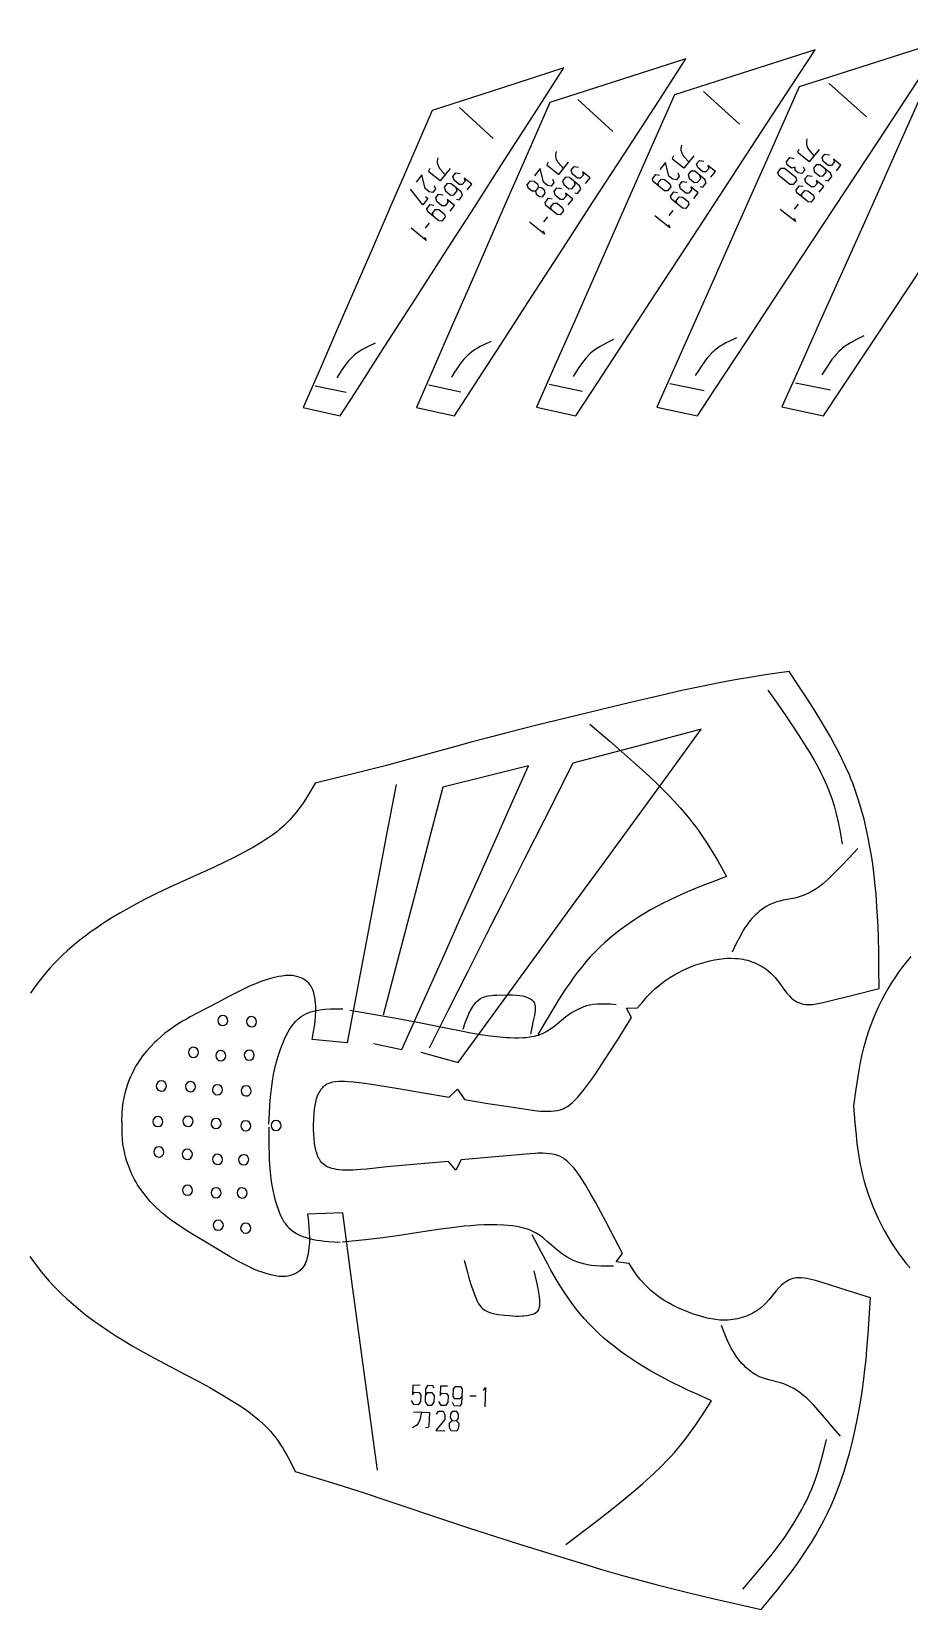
# Model space of a CAD drawing. Extents: x 923 to 2264, y 0 to 1234.
# Drawn here: x 1138.3 to 1353.7, y 220.6 to 607.9 of the extents above; entities that cross this region are included whole.
import ezdxf

# ---------------------------------------------------------------- set-up
doc = ezdxf.new("R2010")
doc.units = 0

msp = doc.modelspace()

# ---------------------------------------------------------------- linework, layer by layer
for points in [[(1362.226685, 605.699341), (1345.61377, 600.402283), (1326.627686, 594.34845), (1319.644165, 578.629456), (1314.988403, 568.150208), (1310.332886, 557.670898), (1305.677124, 547.191528), (1301.021484, 536.712158), (1296.365967, 526.232849), (1291.710327, 515.753662), (1301.651978, 513.591858), (1305.690308, 519.732361), (1313.766968, 532.013367), (1321.843506, 544.294312), (1329.920288, 556.575378), (1337.996826, 568.856262), (1346.073364, 581.137268), (1354.150024, 593.418274), (1362.226685, 605.699341)], [(1395.08606, 607.925476), (1377.963745, 602.493958), (1368.179321, 599.390076), (1358.395264, 596.286438), (1351.190918, 580.189209), (1346.388062, 569.457703), (1341.585327, 558.726257), (1336.782349, 547.99469), (1331.979492, 537.263123), (1327.176514, 526.531738), (1322.373779, 515.800293), (1332.617798, 513.591858), (1336.782471, 519.880798), (1345.111572, 532.458557), (1353.440552, 545.036377), (1361.769653, 557.614258), (1370.098755, 570.191956), (1378.427734, 582.769775), (1386.756836, 595.347595), (1395.08606, 607.925476)], [(1298.851807, 601.24707), (1283.257813, 596.218994), (1265.436279, 590.472534), (1258.894409, 575.510132), (1254.533203, 565.535095), (1250.171997, 555.560181), (1245.810791, 545.585144), (1241.449463, 535.610168), (1237.088379, 525.635193), (1232.727051, 515.660339), (1242.064209, 513.591858), (1245.850098, 519.435547), (1253.421753, 531.122925), (1260.993408, 542.810242), (1268.565186, 554.497681), (1276.136719, 566.184937), (1283.708374, 577.872314), (1291.280029, 589.559631), (1298.851807, 601.24707)], [(1330.539185, 603.473145), (1314.435913, 598.310547), (1296.031982, 592.410522), (1289.269287, 577.069763), (1284.760864, 566.84259), (1280.252441, 556.61554), (1275.744019, 546.388306), (1271.235596, 536.161194), (1266.727173, 525.934021), (1262.21875, 515.70697), (1271.858154, 513.591858), (1275.770264, 519.583984), (1283.594482, 531.568115), (1291.418579, 543.552246), (1299.242676, 555.536499), (1307.066772, 567.52063), (1314.890869, 579.5047), (1322.715088, 591.488953), (1330.539185, 603.473145)], [(1268.921997, 599.020935), (1253.837646, 594.127319), (1236.598389, 588.534546), (1230.277344, 573.950439), (1226.063354, 564.2276), (1221.849365, 554.504883), (1217.635254, 544.782043), (1213.421265, 535.059204), (1209.207275, 525.336426), (1204.993286, 515.613708), (1214.028076, 513.591858), (1217.687744, 519.287109), (1225.006958, 530.677673), (1232.32605, 542.068237), (1239.645264, 553.458801), (1246.964478, 564.849304), (1254.283691, 576.239807), (1261.602783, 587.63031), (1268.921997, 599.020935)], [(1312.029663, 585.200073), (1303.1521, 593.212463)], [(1343.125, 586.970215), (1333.97229, 595.173828)], [(1251.596558, 581.659851), (1243.269531, 589.290039)], [(1280.934082, 583.429932), (1272.331909, 591.251221)], [(1330.378052, 577.37793), (1329.064941, 578.885864), (1328.677979, 579.590942), (1328.482178, 580.254456), (1328.490967, 580.753235), (1328.616821, 581.606812)], [(1268.837646, 574.283142), (1267.524414, 575.791016), (1267.137573, 576.496216), (1266.941772, 577.159668), (1266.950317, 577.658447), (1267.076416, 578.512085)], [(1300.775269, 577.418335), (1298.331787, 574.386597), (1295.674927, 576.527954), (1295.546265, 576.856384), (1295.883301, 577.483765)], [(1299.60791, 575.830505), (1298.294678, 577.33844), (1297.907837, 578.043579), (1297.712036, 578.707031), (1297.720703, 579.205811), (1297.84668, 580.059387)], [(1331.54541, 578.965698), (1329.102173, 575.934021), (1326.444946, 578.075317), (1326.316406, 578.403748), (1326.653442, 579.031189)], [(1335.755859, 573.746094), (1336.867798, 575.125671), (1335.028442, 576.608215), (1335.230713, 575.883179), (1334.530762, 575.014587), (1333.779297, 575.058289), (1332.518921, 576.074036), (1332.248901, 576.994019), (1332.948975, 577.862671), (1334.055298, 577.701538)], [(1240.992676, 574.323547), (1238.549194, 571.29187), (1235.892212, 573.433167), (1235.76355, 573.761658), (1236.100586, 574.389038)], [(1239.825317, 572.735779), (1238.511963, 574.243713), (1238.125122, 574.948792), (1237.929321, 575.612305), (1237.937988, 576.111084), (1238.064087, 576.964661)], [(1245.203125, 569.103943), (1246.314941, 570.483521), (1244.475586, 571.966064), (1244.677979, 571.241028), (1243.977905, 570.372437), (1243.226318, 570.416138), (1241.966064, 571.431885), (1241.696045, 572.351868), (1242.396118, 573.22052), (1243.502441, 573.059387)], [(1266.13501, 571.696472), (1266.459839, 570.844666), (1265.759766, 569.976013), (1264.87207, 570.129517), (1263.884277, 570.92572), (1263.10376, 574.279907), (1261.703613, 572.542664)], [(1270.005005, 575.870911), (1267.561646, 572.839233), (1264.904541, 574.980591), (1264.776001, 575.309021), (1265.113037, 575.936462)], [(1274.215576, 570.651306), (1275.327393, 572.030945), (1273.488037, 573.513428), (1273.690308, 572.788391), (1272.990234, 571.9198), (1272.23877, 571.96344), (1270.978516, 572.979309), (1270.708496, 573.899231), (1271.408569, 574.767822), (1272.514893, 574.606689)], [(1296.905151, 573.243835), (1297.230103, 572.392029), (1296.530029, 571.523376), (1295.642334, 571.67688), (1294.654541, 572.473022), (1293.874023, 575.827271), (1292.473877, 574.090027)], [(1302.331787, 569.881775), (1303.014648, 569.752869), (1303.852051, 570.791809), (1303.5271, 571.643677), (1301.040405, 573.647766), (1300.070313, 573.699158), (1299.370239, 572.830444), (1299.640259, 571.910522), (1300.900635, 570.894714), (1301.720703, 570.936157), (1302.48938, 571.890015), (1302.300781, 572.631958)], [(1304.98584, 572.198669), (1306.097656, 573.578247), (1304.258301, 575.060791), (1304.460571, 574.335754), (1303.760498, 573.467163), (1303.009155, 573.510864), (1301.748779, 574.526611), (1301.47876, 575.446594), (1302.178833, 576.315247), (1303.285156, 576.154114)], [(1321.410156, 573.361877), (1322.247437, 574.400879), (1323.012573, 574.374207), (1325.771851, 572.150452), (1325.960449, 571.408447), (1325.123047, 570.369507), (1324.371704, 570.413208), (1321.612427, 572.636963), (1321.410156, 573.361877)], [(1327.59314, 574.689026), (1328.000244, 573.939453), (1327.300293, 573.070801), (1326.412476, 573.224304), (1325.663086, 573.828247), (1325.652466, 574.651611), (1324.742798, 574.429443), (1323.720947, 575.253052), (1323.518555, 575.978027), (1324.355957, 577.017029), (1325.393555, 576.770691)], [(1333.102051, 571.429138), (1333.78479, 571.300293), (1334.622192, 572.339233), (1334.297363, 573.191101), (1331.810547, 575.195129), (1330.840576, 575.246521), (1330.140381, 574.377869), (1330.4104, 573.457947), (1331.670898, 572.442139), (1332.490967, 572.483582), (1333.259644, 573.437439), (1333.070923, 574.179382)], [(1237.122437, 570.149109), (1237.44751, 569.297302), (1236.747437, 568.42865), (1235.859619, 568.582153), (1234.871826, 569.378296), (1234.091431, 572.732544), (1232.691162, 570.995239)], [(1242.549194, 566.787048), (1243.232056, 566.658142), (1244.069336, 567.697083), (1243.744385, 568.54895), (1241.257813, 570.552979), (1240.28772, 570.60437), (1239.587646, 569.735718), (1239.857666, 568.815796), (1241.11792, 567.799988), (1241.93811, 567.841431), (1242.706787, 568.795288), (1242.518066, 569.537231)], [(1261.914063, 568.76001), (1262.150513, 568.007568), (1262.899902, 567.403564), (1263.651367, 567.359863), (1264.35144, 568.228516), (1264.162842, 568.970581), (1263.413452, 569.574463), (1262.614136, 569.628601), (1261.914063, 568.76001), (1261.093994, 568.718567), (1260.208374, 569.432373), (1259.869751, 570.267151), (1260.707031, 571.306091), (1261.608521, 571.169617), (1262.494141, 570.455811), (1262.614136, 569.628601)], [(1269.998779, 565.419067), (1271.110596, 566.798645), (1269.271118, 568.281189), (1269.473511, 567.556152), (1268.773438, 566.6875), (1268.021973, 566.731201), (1266.761597, 567.747009), (1266.491577, 568.666992), (1267.19165, 569.535583), (1268.297974, 569.374451)], [(1271.561646, 568.334412), (1272.244385, 568.205505), (1273.081787, 569.244446), (1272.756958, 570.096313), (1270.270264, 572.100403), (1269.300171, 572.151733), (1268.600098, 571.283081), (1268.869995, 570.363098), (1270.130493, 569.347351), (1270.950562, 569.388794), (1271.719238, 570.34259), (1271.530518, 571.084656)], [(1292.239014, 569.963928), (1292.002563, 570.71637), (1292.77124, 571.670166), (1293.570435, 571.616028), (1294.932983, 570.517944), (1295.121704, 569.775879), (1294.352905, 568.822083), (1293.601563, 568.865784), (1290.842285, 571.089539), (1290.640015, 571.814453), (1291.477295, 572.853455), (1292.378662, 572.71698)], [(1300.768921, 566.96637), (1301.880859, 568.346069), (1300.041382, 569.828552), (1300.243774, 569.103516), (1299.543701, 568.234863), (1298.792236, 568.278564), (1297.53186, 569.294373), (1297.261841, 570.214294), (1297.962036, 571.082947), (1299.068237, 570.921814)], [(1327.453979, 567.2099), (1327.217529, 567.96228), (1327.986206, 568.916138), (1328.7854, 568.862), (1330.148071, 567.763855), (1330.33667, 567.021851), (1329.567993, 566.068054), (1328.816528, 566.111755), (1326.057373, 568.335449), (1325.85498, 569.060486), (1326.692261, 570.099426), (1327.59375, 569.962891)], [(1331.539185, 568.513794), (1332.650879, 569.893433), (1330.811523, 571.375916), (1331.013916, 570.65094), (1330.313843, 569.782288), (1329.5625, 569.825989), (1328.302002, 570.841797), (1328.031982, 571.761719), (1328.732178, 572.630371), (1329.838379, 572.469238)], [(1234.931641, 567.430786), (1235.544922, 566.936646), (1234.295776, 565.386719), (1231.282837, 569.247742)], [(1236.901123, 562.567749), (1236.664673, 563.320129), (1237.43335, 564.273987), (1238.232666, 564.219849), (1239.595093, 563.121704), (1239.783813, 562.3797), (1239.015137, 561.425903), (1238.263672, 561.469604), (1235.504517, 563.693298), (1235.302124, 564.418335), (1236.139526, 565.457275), (1237.040894, 565.32074)], [(1240.986328, 563.871643), (1242.098145, 565.251282), (1240.258667, 566.733765), (1240.46106, 566.008789), (1239.760986, 565.140137), (1239.009521, 565.183838), (1237.749146, 566.199646), (1237.479248, 567.119568), (1238.179321, 567.98822), (1239.285645, 567.827087)], [(1265.913574, 564.115112), (1265.677124, 564.867554), (1266.445801, 565.821289), (1267.244995, 565.767151), (1268.607666, 564.669067), (1268.796265, 563.927063), (1268.027588, 562.973206), (1267.276123, 563.016968), (1264.516968, 565.240662), (1264.314575, 565.965698), (1265.151978, 567.004639), (1266.053345, 566.868103)], [(1296.683838, 565.662476), (1296.447388, 566.414856), (1297.216064, 567.368713), (1298.015259, 567.314575), (1299.377808, 566.216431), (1299.566528, 565.474426), (1298.797729, 564.52063), (1298.046387, 564.564331), (1295.287109, 566.788025), (1295.084839, 567.513062), (1295.922119, 568.552002), (1296.823608, 568.415466)], [(1326.408081, 565.563599), (1325.4198, 564.337219)], [(1264.867676, 562.468811), (1263.879395, 561.242432)], [(1294.599243, 560.565979), (1294.937866, 559.731201), (1291.224854, 562.723633)], [(1295.637939, 564.016174), (1294.649658, 562.789856)], [(1325.369385, 562.113403), (1325.70813, 561.278564), (1321.994995, 564.270996)], [(1234.816528, 557.471252), (1235.155151, 556.636414), (1231.442139, 559.628845)], [(1235.855225, 560.921448), (1234.866943, 559.695068)], [(1263.828979, 559.018616), (1264.167603, 558.183838), (1260.45459, 561.176208)], [(1222.61499, 531.435791), (1220.755859, 530.5495), (1220.03064, 530.174072), (1219.323853, 529.777588), (1218.640869, 529.354309), (1217.987061, 528.898132), (1217.367554, 528.403137), (1217.031616, 528.101746), (1216.707764, 527.786743), (1216.092529, 527.119934), (1215.799438, 526.769958), (1215.238281, 526.042053), (1214.445557, 524.894165), (1213.198975, 522.897034)], [(1250.979736, 531.882935), (1249.124634, 530.992493), (1248.400391, 530.61615), (1247.69397, 530.219421), (1247.010376, 529.796692), (1246.354736, 529.342285), (1245.732178, 528.850281), (1245.377563, 528.536072), (1245.035645, 528.207397), (1244.386108, 527.510742), (1244.076904, 527.144775), (1243.484863, 526.383057), (1242.648926, 525.180908), (1242.115967, 524.351929), (1241.334717, 523.087769)], [(1281.102295, 532.330139), (1279.250854, 531.435791), (1278.527588, 531.058533), (1277.821289, 530.66156), (1277.137207, 530.239502), (1276.47998, 529.786682), (1275.854858, 529.297546), (1275.481201, 528.97052), (1275.121094, 528.628174), (1274.437622, 527.901672), (1274.112183, 527.519775), (1273.489136, 526.724243), (1272.610107, 525.467712), (1272.049683, 524.60083), (1271.228271, 523.278442)], [(1311.224609, 532.777344), (1309.376831, 531.879456), (1308.654297, 531.501343), (1307.948242, 531.104126), (1307.26355, 530.682617), (1306.60498, 530.231262), (1305.977173, 529.74469), (1305.584839, 529.404968), (1305.206665, 529.04895), (1304.488892, 528.292725), (1304.147217, 527.894897), (1303.493408, 527.065552), (1302.570923, 525.754578), (1301.983154, 524.849731), (1301.121582, 523.469116)], [(1342.519043, 533.224548), (1340.674316, 532.323242), (1339.952637, 531.944336), (1339.246826, 531.546936), (1338.561523, 531.125916), (1337.901733, 530.676025), (1337.271484, 530.191895), (1336.860229, 529.839417), (1336.463989, 529.469727), (1335.711792, 528.683899), (1335.354004, 528.27002), (1334.669312, 527.406921), (1334.340332, 526.959961), (1333.703735, 526.041565), (1333.088623, 525.098694), (1332.187012, 523.659851)], [(1215.515381, 519.30658), (1207.912109, 520.914673)], [(1243.604736, 519.454163), (1235.74707, 521.099121)], [(1273.452026, 519.601807), (1265.339844, 521.28363)], [(1303.299072, 519.749451), (1294.932495, 521.46814)], [(1334.318115, 519.897095), (1325.697144, 521.652649)], [(1283.304077, 308.029694), (1280.460327, 313.524017), (1279.223755, 315.866547), (1277.968506, 318.196289), (1276.650635, 320.578156), (1275.383545, 322.805603), (1274.184204, 324.867493), (1273.323853, 326.275085), (1272.720581, 327.192169), (1272.083984, 328.08252), (1271.406494, 328.93811), (1271.049805, 329.350372), (1270.295898, 330.138672), (1269.703613, 330.682739), (1269.101318, 331.164795), (1268.785645, 331.383942), (1268.459473, 331.584564), (1267.884155, 331.873474), (1267.4021, 332.062103), (1266.905151, 332.216003), (1266.138306, 332.389557), (1265.35498, 332.505188), (1264.565918, 332.574554), (1263.772339, 332.608795), (1262.588867, 332.605377), (1261.803589, 332.5737), (1260.629517, 332.494049), (1253.02356, 331.806854), (1243.712769, 331.040497), (1242.400635, 328.427216), (1240.576538, 330.59613), (1234.796387, 330.11496), (1230.173218, 329.708496), (1225.552124, 329.26535), (1220.459473, 328.731781), (1219.066406, 328.608307), (1218.136475, 328.54303), (1217.205566, 328.495789), (1216.273438, 328.470276), (1215.41687, 328.470337), (1214.560913, 328.502441), (1213.707642, 328.577026), (1213.141235, 328.655548), (1212.577637, 328.760895), (1212.017212, 328.896057), (1211.344849, 329.107178), (1210.827881, 329.322968), (1210.343506, 329.59024), (1209.915771, 329.907562), (1209.54541, 330.270081), (1209.217285, 330.678467), (1208.928711, 331.124756), (1208.798584, 331.359558), (1208.564331, 331.847565), (1208.274048, 332.610687), (1208.066895, 333.317413), (1207.896729, 334.071198), (1207.743408, 335.012177), (1207.619385, 336.153046), (1207.536499, 337.336212), (1207.496948, 338.523468), (1207.498535, 339.509186), (1207.547363, 340.885895), (1207.638428, 342.285095), (1207.757813, 343.519745), (1207.873779, 344.338074), (1208.030762, 345.145966), (1208.238892, 345.937836), (1208.508057, 346.708038), (1208.668823, 347.08316), (1208.848755, 347.450897), (1209.048828, 347.81012), (1209.383057, 348.319946), (1209.766235, 348.792145), (1209.977051, 349.008392), (1210.200806, 349.208466), (1210.561646, 349.473083), (1210.802734, 349.614471), (1211.054321, 349.738037), (1211.582642, 349.937286), (1212.273682, 350.111389), (1212.839355, 350.205261), (1213.694092, 350.286285), (1214.264038, 350.305939), (1215.118774, 350.293976), (1215.972778, 350.244629), (1217.290161, 350.126038), (1218.68042, 349.973389), (1220.067017, 349.7995), (1223.293091, 349.335236), (1228.306396, 348.53421), (1233.989868, 347.561951), (1240.803589, 346.348969), (1242.816895, 348.341034), (1244.529663, 345.780182), (1250.286865, 344.837219), (1255.905396, 343.969421), (1261.207764, 343.183594), (1262.375854, 343.041016), (1263.157104, 342.968384), (1264.334473, 342.906738), (1265.124023, 342.90506), (1265.772949, 342.931488), (1266.530884, 343.000183), (1267.281006, 343.118713), (1268.01416, 343.296509), (1268.721558, 343.543365), (1269.174194, 343.751038), (1269.502197, 343.930817), (1269.820313, 344.129181), (1270.428711, 344.571503), (1271.06189, 345.110901), (1271.714478, 345.7435), (1272.332764, 346.409576), (1273.070923, 347.273926), (1273.773438, 348.144653), (1274.791382, 349.477386), (1275.774048, 350.836639), (1276.729004, 352.215851), (1279.00061, 355.638672), (1282.03125, 360.359406), (1285.512573, 365.899078), (1284.265869, 368.21875), (1286.965088, 368.270966), (1288.253662, 369.817566), (1289.361816, 371.076324), (1290.290283, 372.046509), (1291.139771, 372.855865), (1292.026855, 373.629364), (1292.948975, 374.366333), (1293.903687, 375.065826), (1294.888916, 375.727264), (1295.901978, 376.349823), (1296.940552, 376.9328), (1298.002319, 377.475342), (1299.084717, 377.976685), (1300.185303, 378.436157), (1301.302002, 378.852997), (1302.432129, 379.226471), (1303.573242, 379.555603), (1304.723267, 379.840118), (1305.879517, 380.078613), (1307.036377, 380.26886), (1308.197021, 380.403717), (1308.972656, 380.458344), (1309.749756, 380.481567), (1310.918213, 380.451508), (1311.698853, 380.384338), (1312.258667, 380.31131), (1312.817749, 380.217377), (1313.374756, 380.102661), (1313.928223, 379.967102), (1314.476807, 379.810944), (1315.019165, 379.634186), (1315.553833, 379.437012), (1316.079468, 379.21936), (1316.594604, 378.981384), (1317.098145, 378.723236), (1317.588135, 378.444946), (1318.063843, 378.146759), (1318.523438, 377.82843), (1318.965698, 377.490417), (1319.623779, 376.917908), (1320.29187, 376.239319), (1320.712524, 375.761627), (1321.315796, 375.014954), (1321.896729, 374.241669), (1323.027588, 372.680725), (1323.607788, 371.928223), (1324.226074, 371.219299), (1324.668213, 370.782837), (1325.140625, 370.383789), (1325.389648, 370.200653), (1325.78418, 369.946747), (1326.063721, 369.791931), (1326.499023, 369.586761), (1326.949951, 369.415619), (1327.257324, 369.32132), (1327.725342, 369.21106), (1328.117432, 369.148621), (1328.589478, 369.107422), (1329.063599, 369.098419), (1329.539063, 369.117371), (1330.014648, 369.159637), (1330.727661, 369.257446), (1332.131226, 369.521942), (1334.18689, 369.995819), (1339.779785, 371.428497), (1346.249146, 373.032379), (1346.208374, 378.095581), (1346.155029, 381.891998), (1346.064331, 385.686554), (1345.975342, 388.215027), (1345.857788, 390.742249), (1345.720581, 393.060333), (1345.482666, 396.223511), (1345.288086, 398.329651), (1344.937134, 401.483307), (1344.660645, 403.58136), (1344.347778, 405.675262), (1343.996582, 407.764435), (1343.564331, 410.048035), (1343.080078, 412.322052), (1342.540405, 414.583313), (1341.94165, 416.828491), (1341.280884, 419.054443), (1340.554321, 421.257996), (1339.759155, 423.435852), (1339.334473, 424.514008), (1338.937622, 425.475922), (1338.101807, 427.381989), (1337.214355, 429.265564), (1336.28064, 431.128204), (1335.305786, 432.971069), (1334.295288, 434.795898), (1333.254517, 436.603973), (1331.674683, 439.24408), (1330.108887, 441.769318), (1328.513916, 444.273926), (1326.897217, 446.763397), (1324.177368, 450.894592), (1318.875854, 450.108429), (1314.464844, 449.415771), (1310.944336, 448.815643), (1307.014404, 448.080353), (1303.095459, 447.285339), (1297.883667, 446.154175), (1292.683228, 444.969391), (1285.224365, 443.224731), (1277.840088, 441.465179), (1269.37439, 439.413971), (1262.286255, 437.664185), (1255.208252, 435.873108), (1249.908691, 434.494873), (1246.381104, 433.556396), (1242.112183, 432.397827), (1230.738037, 429.272766), (1225.042358, 427.744598), (1218.186523, 425.978943), (1207.879761, 423.418152), (1206.376221, 420.844208), (1205.595093, 419.576813), (1205.055908, 418.744507), (1204.497437, 417.925018), (1203.916748, 417.120728), (1203.147827, 416.131042), (1202.612793, 415.48822), (1201.777344, 414.552307), (1201.19873, 413.948456), (1200.299072, 413.075531), (1199.678589, 412.516937), (1199.253418, 412.153259), (1198.38269, 411.45105), (1197.487427, 410.779633), (1196.570923, 410.136047), (1195.636108, 409.516907), (1194.686279, 408.919281), (1192.75415, 407.775665), (1190.688354, 406.62442), (1189.298828, 405.883118), (1187.900757, 405.160706), (1185.788696, 404.107819), (1182.949951, 402.751587), (1179.727905, 401.269684), (1173.021484, 398.235992), (1170.520264, 397.071838), (1168.984619, 396.335999), (1166.180542, 394.939331), (1164.097778, 393.850769), (1162.033936, 392.722656), (1159.990723, 391.551361), (1158.025879, 390.367249), (1156.748291, 389.563538), (1155.48291, 388.738678), (1154.231689, 387.891785), (1152.996094, 387.022369), (1151.777466, 386.129608), (1150.577759, 385.212799), (1149.398438, 384.27121), (1148.240967, 383.304108), (1147.106812, 382.310944), (1145.997925, 381.290863), (1144.915649, 380.243286), (1143.861572, 379.167297), (1142.837158, 378.062531), (1141.844238, 376.927765), (1140.841675, 375.709991), (1139.87561, 374.460663), (1138.946655, 373.181366), (1138.05542, 371.873657)], [(1318.934326, 446.313507), (1321.777466, 442.259277), (1324.027466, 438.99176), (1325.688354, 436.515106), (1327.318115, 434.007294), (1328.547363, 432.046539), (1329.148682, 431.056824), (1330.316528, 429.057129), (1331.426025, 427.028687), (1331.954468, 426.00293), (1332.463135, 424.969025), (1332.950073, 423.92688), (1333.413696, 422.876007), (1333.852295, 421.816345), (1334.264038, 420.747375), (1334.647217, 419.669098), (1335.196411, 417.922699), (1335.382202, 417.26123), (1335.724487, 415.929169), (1336.17627, 413.911713), (1336.57251, 411.87674), (1337.165894, 408.464325)], [(1275.274048, 437.921661), (1280.159302, 433.73877), (1283.074341, 431.206757), (1285.967041, 428.643707), (1288.828735, 426.038452), (1291.528198, 423.495483), (1293.257202, 421.80545), (1294.952881, 420.083649), (1295.785645, 419.209412), (1297.415283, 417.431244), (1298.990234, 415.609741), (1299.754639, 414.681427), (1300.502197, 413.740387), (1301.231812, 412.786407), (1301.942505, 411.81842), (1302.94812, 410.37619), (1303.916504, 408.907379), (1305.312012, 406.6633), (1306.655762, 404.382294), (1308.833374, 400.53656), (1305.183716, 399.169403), (1302.99939, 398.327362), (1300.822632, 397.455078), (1298.656494, 396.541595), (1296.364136, 395.51059), (1294.801025, 394.764496), (1293.25061, 393.986938), (1291.715088, 393.177216), (1290.197021, 392.334808), (1288.698853, 391.459045), (1287.223267, 390.549408), (1285.772217, 389.605133), (1284.348389, 388.625732), (1282.954468, 387.610626), (1281.592651, 386.559052), (1280.265381, 385.470612), (1278.975098, 384.344452), (1277.724487, 383.180298), (1276.515625, 381.977112), (1275.400024, 380.789795), (1274.322144, 379.568787), (1273.279663, 378.316559), (1272.269653, 377.035431), (1271.289307, 375.727844), (1270.336182, 374.39624), (1269.407349, 373.042999), (1268.500244, 371.670471), (1267.612061, 370.281097), (1266.740112, 368.877289), (1265.034058, 366.036163), (1262.529175, 361.726196)], [(1233.804321, 357.46106), (1243.021484, 354.889252), (1246.993286, 360.341858), (1254.93689, 371.24707), (1262.880249, 382.152222), (1270.823853, 393.057373), (1278.767334, 403.962524), (1286.710693, 414.867676), (1294.654297, 425.772827), (1302.597778, 436.67807), (1287.921509, 432.8125), (1271.14856, 428.394592), (1264.085083, 414.397217), (1259.376221, 405.065582), (1254.667358, 395.734039), (1249.958252, 386.402374), (1245.24939, 377.070801), (1240.540405, 367.739197), (1235.831543, 358.407684)], [(1222.180298, 359.529877), (1229.196167, 358.044708), (1235.400757, 371.974915), (1239.536987, 381.261719), (1243.673462, 390.548553), (1247.809692, 399.835297), (1251.946045, 409.122101), (1256.08252, 418.408936), (1260.21875, 427.69577), (1250.424805, 425.269104), (1239.231567, 422.495697), (1236.308105, 411.29953), (1232.410156, 396.371277), (1228.512207, 381.442963), (1224.614136, 366.514771)], [(1227.756714, 423.111877), (1225.359131, 410.432373), (1222.162598, 393.526428), (1218.965942, 376.620392), (1215.769165, 359.714478), (1207.20874, 360.552948), (1207.529053, 362.445221), (1207.720947, 363.709167), (1207.880615, 364.976959), (1207.995117, 366.249847), (1208.051514, 367.52948), (1208.054077, 368.172455), (1208.037109, 368.817505), (1207.999146, 369.465118), (1207.906738, 370.384888), (1207.779785, 371.190979), (1207.595337, 371.98053), (1207.432495, 372.489838), (1207.337524, 372.737701), (1207.11731, 373.216919), (1206.853271, 373.670105), (1206.703247, 373.885406), (1206.337646, 374.322449), (1205.920166, 374.719299), (1205.458618, 375.074127), (1204.960327, 375.385101), (1204.432983, 375.650513), (1203.884033, 375.868652), (1203.321045, 376.037659), (1202.769653, 376.152679), (1202.234375, 376.220215), (1201.697998, 376.249176), (1201.161011, 376.244141), (1200.624634, 376.209564), (1199.822998, 376.11264), (1199.026978, 375.975159), (1197.960083, 375.745605), (1196.907593, 375.473358), (1195.86853, 375.161835), (1194.841431, 374.814453), (1193.824951, 374.434784), (1192.818237, 374.026306), (1191.819946, 373.592438), (1190.828735, 373.136627), (1188.863159, 372.173157), (1186.911499, 371.163788), (1183.989502, 369.624084), (1179.157593, 367.119781), (1177.253052, 366.08905), (1176.313232, 365.557526), (1175.384033, 365.012024), (1174.467041, 364.449951), (1173.563721, 363.868896), (1172.675903, 363.26651), (1171.805176, 362.640045), (1170.953125, 361.987366), (1170.121216, 361.305573), (1169.026733, 360.3302), (1168.496216, 359.821594), (1167.471558, 358.764069), (1166.49939, 357.654755), (1165.584717, 356.496002), (1165.150269, 355.898987), (1164.732178, 355.290497), (1164.330811, 354.670959), (1163.946655, 354.040527), (1163.580811, 353.39975), (1162.974243, 352.230957), (1162.491821, 351.17865), (1162.269043, 350.644653), (1161.860474, 349.562531), (1161.502686, 348.463715), (1161.196411, 347.350739), (1160.943115, 346.226288), (1160.743896, 345.092834), (1160.575562, 343.714905), (1160.473755, 342.363007), (1160.38623, 340.465271)], [(1341.043579, 407.431519), (1338.794922, 405.048462), (1336.907593, 403.075226), (1335.154785, 401.284088), (1334.009766, 400.156799), (1333.064697, 399.285736), (1332.329956, 398.660065), (1331.518555, 398.029053), (1330.571167, 397.373596), (1329.583252, 396.779907), (1328.903687, 396.423248), (1328.20874, 396.101288), (1327.855713, 395.954376), (1327.139404, 395.690094), (1326.374756, 395.457855), (1325.563354, 395.25824), (1322.687134, 394.692963), (1321.873779, 394.507477), (1321.072144, 394.283691), (1320.364136, 394.036957), (1319.444702, 393.634399), (1318.557739, 393.154633), (1317.707764, 392.60553), (1316.898926, 391.99527), (1316.384644, 391.55838), (1315.825806, 391.035889), (1315.037476, 390.205536), (1314.306274, 389.325836), (1313.848755, 388.715607), (1313.414307, 388.089081), (1313.002197, 387.448425), (1312.608887, 386.792267), (1311.874512, 385.443848), (1311.196411, 384.065979), (1310.235474, 381.969635)], [(1353.990967, 380.877716), (1352.95752, 379.631165), (1351.961548, 378.35199), (1351.003418, 377.041901), (1350.083984, 375.702484), (1349.203857, 374.335541), (1348.36377, 372.942688), (1347.564087, 371.525543), (1346.80542, 370.085724), (1346.088623, 368.625031), (1345.414185, 367.145081), (1344.782593, 365.647491), (1344.194824, 364.134094), (1343.651245, 362.606232), (1343.152588, 361.06601), (1342.699341, 359.514587), (1342.432617, 358.514282), (1341.950928, 356.503143), (1341.530029, 354.479767), (1341.338989, 353.464142), (1340.990234, 351.42627), (1340.530273, 348.35672), (1339.982056, 344.251007), (1340.294189, 340.120544), (1340.577637, 337.029694), (1340.809204, 334.975159), (1340.941528, 333.950226), (1341.24585, 331.906128), (1341.611572, 329.870728), (1341.820557, 328.856628), (1342.184204, 327.28186), (1342.593872, 325.715424), (1343.049072, 324.158936), (1343.549316, 322.614197), (1344.093872, 321.082886), (1344.682495, 319.566681), (1345.314453, 318.067291), (1345.98938, 316.586395), (1346.706543, 315.125671), (1347.465576, 313.686859), (1348.265869, 312.271667), (1349.107178, 310.881836), (1349.988525, 309.51889), (1350.909668, 308.184845), (1351.870117, 306.88089), (1352.827759, 305.659515), (1353.819458, 304.467102)], [(1196.550659, 339.793854), (1196.674927, 342.468048), (1196.791016, 344.466858), (1196.944336, 346.454315), (1197.075439, 347.770782), (1197.234863, 349.078735), (1197.41394, 350.292908), (1197.717529, 351.975861), (1197.956421, 353.093262), (1198.372437, 354.768494), (1198.861816, 356.450226), (1199.428223, 358.146393), (1199.892578, 359.390839), (1200.407471, 360.624176), (1200.980103, 361.823029), (1201.290405, 362.402374), (1201.61792, 362.964325), (1201.963623, 363.506073), (1202.328125, 364.024811), (1202.712769, 364.517426), (1203.118286, 364.981201), (1203.545654, 365.413086), (1203.995605, 365.810425), (1204.469238, 366.169922), (1205.018311, 366.519745), (1205.594849, 366.823822), (1206.197266, 367.085358), (1206.823364, 367.307617), (1207.471436, 367.493927), (1208.13916, 367.647583), (1208.824829, 367.771759), (1209.526245, 367.869781), (1210.241577, 367.944885), (1211.705933, 368.039551), (1213.202026, 368.081909), (1214.713867, 368.098145)], [(1281.777954, 369.083923), (1280.354858, 369.181976), (1278.939087, 369.244354), (1278.002808, 369.248535), (1277.075073, 369.210541), (1276.158447, 369.119843), (1275.254517, 368.965851), (1274.486206, 368.773895), (1273.849365, 368.568481), (1273.222046, 368.325684), (1272.299805, 367.898071), (1271.69873, 367.574951), (1270.818848, 367.040619), (1270.247803, 366.655731), (1269.351685, 365.99585), (1266.755615, 363.921448), (1265.883423, 363.268677), (1264.989014, 362.670502), (1264.530029, 362.398346), (1264.061279, 362.147919), (1263.581177, 361.921478), (1263.103149, 361.726501), (1262.614014, 361.555542), (1262.11499, 361.407379), (1261.606812, 361.280487), (1261.090698, 361.173737), (1260.567505, 361.085815), (1259.50354, 360.960999), (1258.964844, 360.921539), (1257.878296, 360.882019), (1256.786499, 360.886292), (1255.696899, 360.923767), (1254.873901, 360.96875), (1253.243286, 361.095215), (1252.434937, 361.175232), (1250.830078, 361.364838), (1248.445923, 361.712067), (1246.079834, 362.116547), (1243.720337, 362.557617), (1240.395874, 363.207855), (1232.611084, 364.767059), (1228.149292, 365.628845), (1223.496094, 366.462402), (1216.41687, 367.639709)], [(1244.172119, 363.083405), (1244.712524, 364.62442), (1245.183594, 365.850372), (1245.442139, 366.45932), (1245.721191, 367.064636), (1246.249146, 368.076813), (1246.48877, 368.48053), (1246.744385, 368.871918), (1247.017334, 369.245941), (1247.309204, 369.597565), (1247.621582, 369.921997), (1247.955444, 370.214081), (1248.131104, 370.346283), (1248.463867, 370.561188), (1248.814453, 370.745728), (1249.181396, 370.902374), (1249.5625, 371.033386), (1249.956177, 371.141205), (1250.360718, 371.228119), (1251.195801, 371.348938), (1251.622437, 371.387451), (1252.486206, 371.432892), (1255.423584, 371.486237), (1256.319824, 371.48703), (1257.216064, 371.447876), (1258.126099, 371.346008), (1258.747192, 371.231842), (1259.168579, 371.131134), (1259.587891, 371.008545), (1260.193726, 370.779694), (1260.744019, 370.491364), (1261.064941, 370.263123), (1261.208252, 370.137421), (1261.454712, 369.861969), (1261.609009, 369.618774), (1261.727661, 369.35611), (1261.813232, 369.075775), (1261.869019, 368.779694), (1261.897827, 368.469727), (1261.902588, 368.147888), (1261.851685, 367.475891), (1261.802002, 367.129486), (1261.668823, 366.42569), (1261.299194, 364.799255), (1261.118408, 363.916718), (1260.758057, 361.829315)], [(1186.507446, 365.143158), (1186.42749, 365.624298), (1186.169556, 366.038208), (1185.772583, 366.321869), (1185.297607, 366.432098), (1184.816528, 366.352112), (1184.402588, 366.094086), (1184.118896, 365.697388), (1184.008667, 365.22226), (1184.088745, 364.741119), (1184.34668, 364.327271), (1184.743408, 364.043579), (1185.218628, 363.93335), (1185.699707, 364.013306), (1186.113525, 364.271332), (1186.397217, 364.668091), (1186.507446, 365.143158)], [(1193.545166, 364.868225), (1193.465088, 365.349365), (1193.207153, 365.763275), (1192.810425, 366.046906), (1192.335327, 366.157166), (1191.854248, 366.077179), (1191.440308, 365.819183), (1191.156494, 365.422455), (1191.046387, 364.947327), (1191.126343, 364.466217), (1191.384399, 364.052338), (1191.781128, 363.768677), (1192.256226, 363.658417), (1192.737305, 363.738403), (1193.151245, 363.996399), (1193.434814, 364.393158), (1193.545166, 364.868225)], [(1179.300781, 357.330902), (1179.220703, 357.812012), (1178.962769, 358.225891), (1178.56604, 358.509552), (1178.090942, 358.619781), (1177.609863, 358.539825), (1177.195923, 358.281799), (1176.912354, 357.885071), (1176.802002, 357.409943), (1176.881958, 356.928833), (1177.140015, 356.514954), (1177.536865, 356.231293), (1178.011841, 356.121033), (1178.49292, 356.201019), (1178.90686, 356.459045), (1179.190552, 356.855774), (1179.300781, 357.330902)], [(1185.997437, 356.515198), (1185.917603, 356.996307), (1185.659546, 357.410187), (1185.262817, 357.693848), (1184.787598, 357.804108), (1184.306519, 357.724121), (1183.892578, 357.466095), (1183.609009, 357.069366), (1183.498779, 356.594238), (1183.578735, 356.113129), (1183.83667, 355.699249), (1184.233521, 355.415588), (1184.708618, 355.305328), (1185.189819, 355.385345), (1185.60376, 355.643341), (1185.887329, 356.04007), (1185.997437, 356.515198)], [(1192.973755, 356.655151), (1192.893677, 357.136292), (1192.635742, 357.55014), (1192.238892, 357.833832), (1191.763916, 357.944061), (1191.282837, 357.864105), (1190.868896, 357.606049), (1190.585083, 357.20932), (1190.474976, 356.734222), (1190.554932, 356.253082), (1190.812988, 355.839203), (1191.209717, 355.555542), (1191.684814, 355.445313), (1192.165894, 355.525299), (1192.579834, 355.783325), (1192.863403, 356.180023), (1192.973755, 356.655151)], [(1171.420288, 349.09198), (1171.340454, 349.57312), (1171.082275, 349.987), (1170.685547, 350.27066), (1170.210449, 350.38089), (1169.72937, 350.300934), (1169.31543, 350.042908), (1169.03186, 349.646179), (1168.921509, 349.171082), (1169.001587, 348.689941), (1169.259521, 348.276062), (1169.656372, 347.992401), (1170.131348, 347.882141), (1170.612671, 347.962128), (1171.026489, 348.220154), (1171.310181, 348.616882), (1171.420288, 349.09198)], [(1178.570801, 348.924408), (1178.490967, 349.405548), (1178.232788, 349.819397), (1177.83606, 350.103088), (1177.360962, 350.213318), (1176.879761, 350.133362), (1176.465942, 349.875336), (1176.182373, 349.478577), (1176.072021, 349.00351), (1176.151978, 348.522369), (1176.410034, 348.108459), (1176.806885, 347.824799), (1177.28186, 347.714569), (1177.763062, 347.794556), (1178.177002, 348.052582), (1178.460571, 348.44928), (1178.570801, 348.924408)], [(1185.178833, 348.153656), (1185.098999, 348.634796), (1184.840942, 349.048676), (1184.444214, 349.332336), (1183.968994, 349.442566), (1183.487915, 349.362579), (1183.074097, 349.104553), (1182.790405, 348.707855), (1182.680176, 348.232727), (1182.760132, 347.751587), (1183.018066, 347.337738), (1183.414917, 347.054047), (1183.890015, 346.943817), (1184.371216, 347.023773), (1184.785156, 347.281799), (1185.068726, 347.678558), (1185.178833, 348.153656)], [(1192.216675, 347.878479), (1192.136719, 348.359589), (1191.878784, 348.773499), (1191.481812, 349.05719), (1191.006836, 349.167419), (1190.525757, 349.087402), (1190.111816, 348.829407), (1189.828125, 348.432678), (1189.717896, 347.957581), (1189.797974, 347.47644), (1190.055908, 347.062561), (1190.452637, 346.7789), (1190.927734, 346.668671), (1191.408936, 346.748627), (1191.822754, 347.006622), (1192.106323, 347.403381), (1192.216675, 347.878479)], [(1170.574829, 340.359802), (1170.494995, 340.840942), (1170.236816, 341.254791), (1169.840088, 341.538483), (1169.36499, 341.648712), (1168.883911, 341.568756), (1168.469971, 341.31073), (1168.186401, 340.913971), (1168.07605, 340.438873), (1168.156128, 339.957733), (1168.414063, 339.543854), (1168.810913, 339.260193), (1169.285889, 339.149963), (1169.767212, 339.22995), (1170.18103, 339.487976), (1170.464722, 339.884674), (1170.574829, 340.359802)], [(1177.950928, 340.406921), (1177.870972, 340.888031), (1177.612915, 341.30191), (1177.216064, 341.585571), (1176.741089, 341.695801), (1176.26001, 341.615845), (1175.846069, 341.357849), (1175.562378, 340.96109), (1175.452148, 340.485962), (1175.532104, 340.004822), (1175.790161, 339.590973), (1176.18689, 339.307312), (1176.661987, 339.197052), (1177.143066, 339.277069), (1177.557007, 339.535065), (1177.840576, 339.931793), (1177.950928, 340.406921)], [(1184.851685, 339.87207), (1184.771729, 340.353149), (1184.51355, 340.767059), (1184.116821, 341.05072), (1183.641846, 341.16098), (1183.160645, 341.080963), (1182.746704, 340.822968), (1182.463135, 340.426239), (1182.352905, 339.951111), (1182.432739, 339.470001), (1182.690918, 339.056122), (1183.087646, 338.772461), (1183.562622, 338.662231), (1184.043823, 338.742188), (1184.457764, 339.000183), (1184.741333, 339.396942), (1184.851685, 339.87207)], [(1223.20813, 254.835663), (1221.497681, 267.468079), (1219.216675, 284.311279), (1216.935913, 301.154419), (1214.655151, 317.99765), (1206.059326, 317.683228), (1206.263672, 315.774994), (1206.378296, 314.501648), (1206.460449, 313.226563), (1206.497192, 311.948914), (1206.475586, 310.668091), (1206.438721, 310.026367), (1206.382446, 309.383423), (1206.305298, 308.739532), (1206.15686, 307.826996), (1205.981079, 307.030121), (1205.748779, 306.253387), (1205.555176, 305.754822), (1205.445313, 305.513245), (1205.196411, 305.048523), (1204.905151, 304.612427), (1204.74231, 304.406464), (1204.350586, 303.992584), (1203.90979, 303.621948), (1203.427368, 303.296021), (1202.911011, 303.01593), (1202.36853, 302.783203), (1201.807495, 302.59906), (1201.235229, 302.464874), (1200.677979, 302.383545), (1200.139526, 302.348785), (1199.602173, 302.3526), (1199.06665, 302.390472), (1198.533447, 302.457581), (1197.739014, 302.603363), (1196.953003, 302.789185), (1195.901978, 303.083435), (1194.868042, 303.419403), (1193.849854, 303.793823), (1192.845703, 304.203186), (1191.854492, 304.644165), (1190.874512, 305.113342), (1189.904541, 305.607422), (1188.942993, 306.122833), (1187.039673, 307.204437), (1182.330444, 310.046356), (1177.660278, 312.840881), (1175.822021, 313.986023), (1174.916504, 314.573822), (1174.022217, 315.175018), (1173.141113, 315.791992), (1172.275024, 316.427063), (1171.425415, 317.082703), (1170.594482, 317.761047), (1169.783691, 318.464752), (1168.994995, 319.195862), (1167.962036, 320.236206), (1167.463379, 320.776276), (1166.505127, 321.894379), (1165.602295, 323.061005), (1164.76001, 324.273224), (1164.362793, 324.895721), (1163.982422, 325.528595), (1163.619629, 326.1716), (1163.27478, 326.824219), (1162.948608, 327.486359), (1162.414307, 328.68988), (1161.996948, 329.769653), (1161.629761, 330.866882), (1161.465332, 331.421295), (1161.175171, 332.539886), (1160.937378, 333.669403), (1160.753052, 334.807373), (1160.623047, 335.95105), (1160.539185, 337.336517), (1160.52002, 338.692017), (1160.548462, 340.591583)], [(1192.130859, 339.309753), (1192.050903, 339.790894), (1191.792969, 340.204773), (1191.39624, 340.488434), (1190.921021, 340.598663), (1190.439941, 340.518707), (1190.026123, 340.260681), (1189.74231, 339.863953), (1189.632202, 339.388824), (1189.712158, 338.907715), (1189.970093, 338.493835), (1190.366821, 338.210144), (1190.842041, 338.099915), (1191.32312, 338.179901), (1191.737061, 338.437927), (1192.02063, 338.834656), (1192.130859, 339.309753)], [(1196.528198, 339.05899), (1196.523071, 336.387878), (1196.537476, 334.388367), (1196.581909, 332.394928), (1196.634521, 331.070709), (1196.709961, 329.75119), (1196.854858, 327.979065), (1197.045776, 326.312653), (1197.207275, 325.203247), (1197.508057, 323.537933), (1197.751953, 322.425201), (1198.033936, 321.308868), (1198.476807, 319.805573), (1198.798218, 318.869995), (1198.973267, 318.408691), (1199.354614, 317.50647), (1199.781372, 316.640808), (1200.257935, 315.823578), (1200.516357, 315.436737), (1200.78894, 315.066284), (1201.07605, 314.713898), (1201.37854, 314.380615), (1201.980103, 313.816742), (1202.632446, 313.319519), (1203.331665, 312.884277), (1204.074341, 312.506195), (1204.856812, 312.180511), (1205.675537, 311.902496), (1206.526855, 311.667328), (1207.40686, 311.470306), (1208.312256, 311.30658), (1209.239502, 311.171509), (1210.184814, 311.060242), (1211.144531, 310.968048), (1214.074341, 310.758087)], [(1199.574097, 339.37738), (1199.494141, 339.858521), (1199.236084, 340.272369), (1198.839355, 340.556061), (1198.364136, 340.66629), (1197.883057, 340.586334), (1197.469238, 340.328308), (1197.185547, 339.931549), (1197.075317, 339.456451), (1197.155273, 338.975342), (1197.413208, 338.561432), (1197.810181, 338.277771), (1198.285156, 338.167542), (1198.766357, 338.247528), (1199.180298, 338.505554), (1199.463867, 338.902252), (1199.574097, 339.37738)], [(1170.792603, 332.899048), (1170.712769, 333.380188), (1170.454712, 333.794067), (1170.057983, 334.077728), (1169.582764, 334.187958), (1169.101685, 334.108002), (1168.687744, 333.850006), (1168.404175, 333.453247), (1168.293823, 332.978119), (1168.373901, 332.496979), (1168.631836, 332.08313), (1169.028687, 331.799438), (1169.503784, 331.689209), (1169.984985, 331.769226), (1170.398926, 332.027222), (1170.682495, 332.42395), (1170.792603, 332.899048)], [(1177.781982, 332.319214), (1177.702026, 332.800354), (1177.444092, 333.214203), (1177.047363, 333.497894), (1176.572144, 333.608124), (1176.091064, 333.528168), (1175.677124, 333.270142), (1175.393555, 332.873383), (1175.283203, 332.398315), (1175.363281, 331.917175), (1175.621216, 331.503265), (1176.017944, 331.219635), (1176.493042, 331.109375), (1176.974243, 331.189362), (1177.388062, 331.447388), (1177.671875, 331.844086), (1177.781982, 332.319214)], [(1185.20874, 331.07901), (1185.128784, 331.56015), (1184.870728, 331.97403), (1184.473877, 332.25769), (1183.998901, 332.36792), (1183.517578, 332.287964), (1183.10376, 332.029907), (1182.82019, 331.633209), (1182.709961, 331.158081), (1182.789795, 330.676941), (1183.047974, 330.263092), (1183.444702, 329.979401), (1183.9198, 329.869171), (1184.400879, 329.949127), (1184.814819, 330.207184), (1185.098389, 330.603912), (1185.20874, 331.07901)], [(1191.602295, 330.965546), (1191.522339, 331.446686), (1191.264404, 331.860535), (1190.867432, 332.144226), (1190.392456, 332.254456), (1189.911255, 332.1745), (1189.497314, 331.916473), (1189.213745, 331.519714), (1189.103516, 331.044647), (1189.183472, 330.563507), (1189.441528, 330.149628), (1189.838257, 329.865967), (1190.313354, 329.755737), (1190.794556, 329.835693), (1191.208374, 330.093689), (1191.492065, 330.490448), (1191.602295, 330.965546)], [(1177.849243, 323.508667), (1177.769165, 323.989807), (1177.51123, 324.403656), (1177.11438, 324.687347), (1176.639404, 324.797577), (1176.158203, 324.717621), (1175.744385, 324.459595), (1175.460571, 324.062836), (1175.350464, 323.587738), (1175.430298, 323.106598), (1175.688354, 322.692719), (1176.085083, 322.409058), (1176.560303, 322.298828), (1177.041382, 322.378815), (1177.455322, 322.636841), (1177.738892, 323.033539), (1177.849243, 323.508667)], [(1184.859985, 322.863007), (1184.780029, 323.344147), (1184.521973, 323.757996), (1184.125122, 324.041687), (1183.650146, 324.151917), (1183.168823, 324.07196), (1182.755005, 323.813934), (1182.471436, 323.417175), (1182.361206, 322.942078), (1182.44104, 322.460938), (1182.699219, 322.047058), (1183.095947, 321.763397), (1183.571045, 321.653168), (1184.052124, 321.733154), (1184.466064, 321.99115), (1184.749634, 322.387878), (1184.859985, 322.863007)], [(1191.232056, 322.81543), (1191.151978, 323.29657), (1190.894043, 323.710419), (1190.497314, 323.99408), (1190.022217, 324.10434), (1189.541016, 324.024323), (1189.127197, 323.766327), (1188.843628, 323.369598), (1188.733276, 322.89447), (1188.813232, 322.413361), (1189.071167, 321.999481), (1189.467896, 321.71582), (1189.943115, 321.605591), (1190.424194, 321.685547), (1190.838135, 321.943542), (1191.121826, 322.340302), (1191.232056, 322.81543)], [(1185.383545, 314.918304), (1185.303589, 315.399445), (1185.045654, 315.813324), (1184.648682, 316.096985), (1184.173706, 316.207214), (1183.692627, 316.127258), (1183.278687, 315.869263), (1182.994995, 315.472504), (1182.884766, 314.997406), (1182.964722, 314.516296), (1183.222778, 314.102386), (1183.619507, 313.818695), (1184.094604, 313.708466), (1184.575806, 313.788483), (1184.989624, 314.046478), (1185.273315, 314.443207), (1185.383545, 314.918304)], [(1192.125854, 314.189056), (1192.045898, 314.670197), (1191.787964, 315.084106), (1191.391235, 315.367737), (1190.916016, 315.477997), (1190.434937, 315.39801), (1190.021118, 315.139984), (1189.737427, 314.743225), (1189.627197, 314.268158), (1189.707153, 313.787018), (1189.965088, 313.373169), (1190.362061, 313.089478), (1190.837036, 312.979248), (1191.318115, 313.059204), (1191.732056, 313.31723), (1192.015747, 313.713989), (1192.125854, 314.189056)], [(1281.05188, 304.924561), (1279.570435, 304.906311), (1278.094971, 304.918396), (1276.631836, 304.991089), (1275.66626, 305.088226), (1274.710693, 305.234924), (1273.766968, 305.440063), (1272.923218, 305.682465), (1272.092529, 305.977295), (1271.276855, 306.321503), (1270.478271, 306.712189), (1269.698608, 307.146271), (1269.316406, 307.378632), (1268.568726, 307.872284), (1267.844604, 308.401855), (1267.047485, 309.044434), (1264.749023, 311.063416), (1263.978149, 311.711487), (1263.187012, 312.319489), (1262.78064, 312.60321), (1262.36499, 312.870728), (1261.938843, 313.119812), (1261.474854, 313.362152), (1260.998535, 313.582611), (1260.510864, 313.782349), (1260.013062, 313.962402), (1258.990601, 314.268005), (1258.467773, 314.395691), (1257.404175, 314.606293), (1256.32312, 314.764587), (1255.232666, 314.879364), (1254.140259, 314.959412), (1252.506592, 315.029419), (1251.694336, 315.044006), (1250.078125, 315.035858), (1249.27356, 315.014435), (1247.670654, 314.940308), (1246.073975, 314.828979), (1244.482178, 314.685883), (1242.098755, 314.423431), (1238.730957, 313.983124), (1235.361572, 313.489868), (1228.615601, 312.461121), (1224.52417, 311.890198), (1220.243042, 311.37738), (1214.529053, 310.770844)], [(1269.363037, 236.590225), (1274.494141, 240.467072), (1277.558105, 242.816483), (1280.601563, 245.198044), (1283.616821, 247.62413), (1286.466064, 249.997375), (1288.294922, 251.578705), (1290.092285, 253.193787), (1290.976807, 254.015656), (1292.71167, 255.690964), (1294.394775, 257.412842), (1295.214478, 258.292938), (1296.017944, 259.186493), (1296.804321, 260.094421), (1297.572632, 261.017029), (1298.664307, 262.395203), (1299.720581, 263.802094), (1301.250122, 265.956879), (1302.730225, 268.151489), (1305.138306, 271.857208), (1301.582642, 273.450623), (1299.454834, 274.426208), (1297.334839, 275.428741), (1295.927124, 276.117188), (1294.525269, 276.825104), (1292.998901, 277.625183), (1291.482788, 278.452972), (1289.979614, 279.309174), (1288.492188, 280.194519), (1287.022827, 281.109833), (1285.574219, 282.055786), (1284.148926, 283.033081), (1282.749634, 284.04245), (1281.378906, 285.084717), (1280.039307, 286.160553), (1278.733521, 287.270721), (1277.463989, 288.416016), (1276.233521, 289.596985), (1275.044556, 290.814636), (1273.899658, 292.069366), (1272.863037, 293.285736), (1271.865112, 294.533539), (1270.903076, 295.810608), (1269.974365, 297.114655), (1269.075928, 298.44342), (1268.205078, 299.794647), (1267.359375, 301.166138), (1266.535645, 302.555573), (1265.731201, 303.960785), (1264.943359, 305.379486), (1263.406372, 308.248383), (1261.156372, 312.596619)], [(1137.949463, 307.311707), (1138.842285, 306.009186), (1139.77356, 304.735809), (1140.699829, 303.546173), (1141.659058, 302.384338), (1142.64978, 301.249786), (1143.670288, 300.141785), (1144.718872, 299.059845), (1145.794189, 298.003265), (1146.894409, 296.971527), (1148.017822, 295.963867), (1149.162964, 294.979706), (1150.328247, 294.018616), (1151.512207, 293.079712), (1152.712769, 292.162659), (1153.928711, 291.26651), (1155.158203, 290.391052), (1157.05188, 289.096283), (1159.024658, 287.809601), (1161.020386, 286.565125), (1163.037476, 285.358887), (1165.756836, 283.803925), (1167.247681, 282.981323), (1169.678101, 281.675507), (1176.199707, 278.262543), (1179.331421, 276.598419), (1182.087769, 275.081604), (1184.135864, 273.909454), (1185.490479, 273.107971), (1186.835083, 272.288361), (1188.831543, 271.020538), (1190.694824, 269.767975), (1191.608887, 269.116882), (1192.506714, 268.445221), (1193.384766, 267.750061), (1194.240112, 267.028503), (1195.069214, 266.277618), (1195.472778, 265.890076), (1196.060303, 265.296753), (1196.908447, 264.373749), (1197.451416, 263.737793), (1198.231812, 262.755432), (1198.729248, 262.08316), (1199.439941, 261.050964), (1199.973755, 260.21463), (1200.484253, 259.364471), (1200.974976, 258.502655), (1201.682007, 257.192596), (1203.035645, 254.536667), (1213.178589, 251.389297), (1219.921875, 249.233627), (1225.520874, 247.381561), (1240.892456, 242.208237), (1245.49353, 240.699753), (1250.102783, 239.215546), (1257.796875, 236.779327), (1269.111572, 233.238708), (1274.270874, 231.649643), (1278.147827, 230.483231), (1283.331421, 228.978348), (1287.559326, 227.807693), (1291.799927, 226.682892), (1296.05188, 225.599564), (1300.313232, 224.553711), (1305.432373, 223.342804), (1310.536499, 222.174835), (1317.348999, 220.648621), (1319.30481, 223.024872), (1321.244507, 225.413269), (1323.151978, 227.82605), (1324.397827, 229.454102), (1326.215698, 231.934601), (1327.388672, 233.621796), (1328.526855, 235.338791), (1329.625488, 237.082138), (1330.682495, 238.851318), (1331.695801, 240.645782), (1332.662964, 242.46492), (1333.582153, 244.308197), (1334.450806, 246.17511), (1335.36499, 248.299606), (1336.215698, 250.450424), (1337.006226, 252.624924), (1337.739624, 254.820343), (1338.418701, 257.034149), (1339.046509, 259.26355), (1339.626587, 261.50589), (1340.139404, 263.662781), (1340.806519, 266.768555), (1341.208252, 268.846985), (1341.74939, 271.974945), (1342.070557, 274.066284), (1342.496338, 277.210907), (1342.766724, 279.512329), (1343.025391, 282.018524), (1343.252441, 284.527832), (1343.545166, 288.296875), (1343.796387, 292.070068), (1344.09729, 297.104614), (1338.419312, 298.947113), (1334.305786, 300.259003), (1332.304077, 300.875183), (1330.618042, 301.35434), (1329.12561, 301.72995), (1328.420654, 301.878418), (1327.948608, 301.958191), (1327.23877, 302.037231), (1326.765259, 302.056213), (1326.292114, 302.042725), (1325.897217, 302.003113), (1325.581421, 301.951782), (1325.112183, 301.843079), (1324.6521, 301.697845), (1324.205566, 301.518005), (1323.91748, 301.379669), (1323.51001, 301.150665), (1323.251709, 300.98407), (1322.758423, 300.61792), (1322.292114, 300.213837), (1321.633545, 299.552368), (1321.010254, 298.846191), (1319.161987, 296.634125), (1318.517212, 295.924011), (1317.841187, 295.249847), (1317.122192, 294.62207), (1316.678467, 294.280823), (1316.217163, 293.95929), (1315.73999, 293.657623), (1315.248047, 293.375946), (1314.742798, 293.114563), (1314.225586, 292.873749), (1313.697632, 292.653625), (1313.160645, 292.454437), (1312.615479, 292.276398), (1312.063843, 292.11972), (1311.506958, 291.98465), (1310.946411, 291.871429), (1310.383301, 291.780151), (1309.819092, 291.711273), (1309.254761, 291.664612), (1308.206421, 291.637054), (1307.163208, 291.681335), (1306.125244, 291.790222), (1305.608154, 291.86676), (1304.577515, 292.059418), (1304.063843, 292.173859), (1303.040283, 292.434448), (1301.513062, 292.891296), (1300.492188, 293.233856), (1299.478149, 293.603241), (1298.473145, 294.000183), (1297.47998, 294.425354), (1296.501099, 294.879364), (1295.538696, 295.363037), (1294.595459, 295.876862), (1293.673828, 296.421509), (1292.776367, 296.997772), (1291.90564, 297.606232), (1291.063721, 298.24762), (1290.253418, 298.922607), (1289.477051, 299.631714), (1288.737183, 300.375854), (1287.80542, 301.430573), (1287.3573, 301.992645), (1286.924683, 302.568268), (1286.095581, 303.751251), (1284.904053, 305.571136), (1281.739136, 305.973236), (1283.304077, 308.029694)], [(1244.454956, 306.355347), (1245.170898, 303.663849), (1245.628296, 302.039917), (1246.124146, 300.403381), (1246.483398, 299.303162), (1246.970947, 297.919159), (1247.289551, 297.100708), (1247.64856, 296.310974), (1247.918579, 295.812988), (1248.064819, 295.575531), (1248.382446, 295.128326), (1248.555298, 294.920349), (1248.932007, 294.540924), (1249.21167, 294.314301), (1249.510498, 294.111084), (1249.826538, 293.929718), (1250.158447, 293.768677), (1250.504395, 293.626282), (1251.231079, 293.391357), (1251.993286, 293.212311), (1252.7771, 293.076508), (1254.355103, 292.884613), (1255.549316, 292.767029), (1256.328979, 292.707245), (1257.102417, 292.670349), (1257.87561, 292.662964), (1258.654175, 292.691956), (1259.047485, 292.722229), (1259.845459, 292.81842), (1260.251709, 292.885956), (1260.864136, 293.016449), (1261.309448, 293.146118), (1261.724854, 293.311646), (1261.977295, 293.44577), (1262.307495, 293.688171), (1262.493042, 293.884399), (1262.647339, 294.104706), (1262.772339, 294.346893), (1262.870239, 294.608795), (1262.943359, 294.888275), (1262.993896, 295.183105), (1263.023926, 295.491211), (1263.035645, 295.810394), (1263.012817, 296.473267), (1262.895874, 297.496704), (1262.572021, 299.390656), (1262.191895, 301.271271), (1261.636963, 303.730072)], [(1336.74585, 263.138794), (1334.646851, 265.654633), (1332.883301, 267.739258), (1331.24292, 269.634186), (1330.168701, 270.829285), (1329.278198, 271.756348), (1328.58313, 272.42569), (1327.81189, 273.105194), (1326.906006, 273.817261), (1325.956177, 274.470184), (1325.299683, 274.867584), (1324.282104, 275.399628), (1323.58313, 275.707306), (1322.834351, 275.985626), (1322.036499, 276.234436), (1319.200317, 276.974091), (1318.399536, 277.208984), (1317.613037, 277.481445), (1316.921387, 277.77066), (1316.027954, 278.228516), (1315.171875, 278.761505), (1314.356812, 279.361359), (1313.58667, 280.019928), (1313.100342, 280.487518), (1312.574707, 281.043304), (1311.838989, 281.920502), (1311.163208, 282.843384), (1310.743896, 283.480347), (1310.348267, 284.132233), (1309.975098, 284.796753), (1309.623047, 285.471649), (1308.973999, 286.846588), (1308.380493, 288.246399), (1307.545166, 290.371155)], [(1233.664307, 275.643341), (1231.893433, 275.699402), (1231.818726, 273.338074), (1232.275269, 273.936432), (1233.390381, 273.901154), (1233.80835, 273.275116), (1233.757202, 271.657196), (1233.185547, 270.88739), (1232.070557, 270.922638), (1231.532471, 271.902649)], [(1237.112671, 274.921448), (1236.804077, 275.544006), (1235.470459, 275.586212), (1234.986328, 274.813629), (1234.885254, 271.62149), (1235.428833, 270.816376), (1236.543823, 270.781097), (1237.115479, 271.550903), (1237.166748, 273.168854), (1236.639526, 273.798309), (1235.414917, 273.837067), (1234.936523, 273.23941)], [(1240.381104, 275.430817), (1238.610107, 275.486816), (1238.535278, 273.125549), (1238.991943, 273.723907), (1240.107056, 273.688599), (1240.525024, 273.062561), (1240.473755, 271.444641), (1239.902344, 270.674805), (1238.787109, 270.710114), (1238.249146, 271.690125)], [(1243.883301, 272.956268), (1243.425293, 272.314209), (1242.200928, 272.352966), (1241.762451, 273.023407), (1241.817749, 274.772522), (1242.296387, 275.370178), (1243.520752, 275.331451), (1243.938599, 274.705414), (1243.826538, 271.163422), (1243.369995, 270.565063), (1242.036255, 270.6073), (1241.602051, 271.408936)], [(1249.206665, 274.363617), (1249.668823, 275.136871), (1249.518066, 270.370514)], [(1245.827271, 273.113617), (1247.401489, 273.063812)], [(1234.006592, 269.163055), (1233.59436, 267.20636), (1233.264771, 266.472656), (1232.853271, 265.916626), (1232.449951, 265.623016), (1231.692749, 265.209259)], [(1232.035889, 269.137848), (1235.927734, 269.014709), (1235.819824, 265.603912), (1235.635254, 265.303345), (1234.931396, 265.194305)], [(1237.699341, 268.564667), (1238.18335, 269.33725), (1239.298584, 269.301971), (1239.710938, 268.501038), (1239.670776, 267.23291), (1237.464233, 264.588898), (1239.694336, 264.518311)], [(1242.586182, 266.965576), (1243.044312, 267.607635), (1243.074829, 268.569672), (1242.65686, 269.195709), (1241.54187, 269.230957), (1241.063232, 268.633301), (1241.032837, 267.671326), (1241.471191, 267.000854), (1242.586182, 266.965576), (1243.113525, 266.33609), (1243.077515, 265.199127), (1242.615234, 264.425903), (1241.281738, 264.468079), (1240.847412, 265.269714), (1240.883423, 266.406647), (1241.471191, 267.000854)], [(1312.805908, 225.586517), (1316.119141, 229.461121), (1318.075439, 231.8134), (1319.987427, 234.203781), (1321.229614, 235.825653), (1322.440186, 237.475037), (1323.094849, 238.40152), (1324.366577, 240.283585), (1325.581543, 242.203857), (1326.732178, 244.161911), (1327.280762, 245.154922), (1327.810425, 246.157227), (1328.320068, 247.168701), (1328.808716, 248.189407), (1329.275635, 249.219254), (1329.71936, 250.257996), (1330.139404, 251.305893), (1330.534302, 252.362534), (1331.194092, 254.319962), (1331.784302, 256.301117), (1332.493774, 258.969421), (1333.312988, 262.327911)]]:
    msp.add_lwpolyline(points)

doc.saveas('drawing.dxf')
